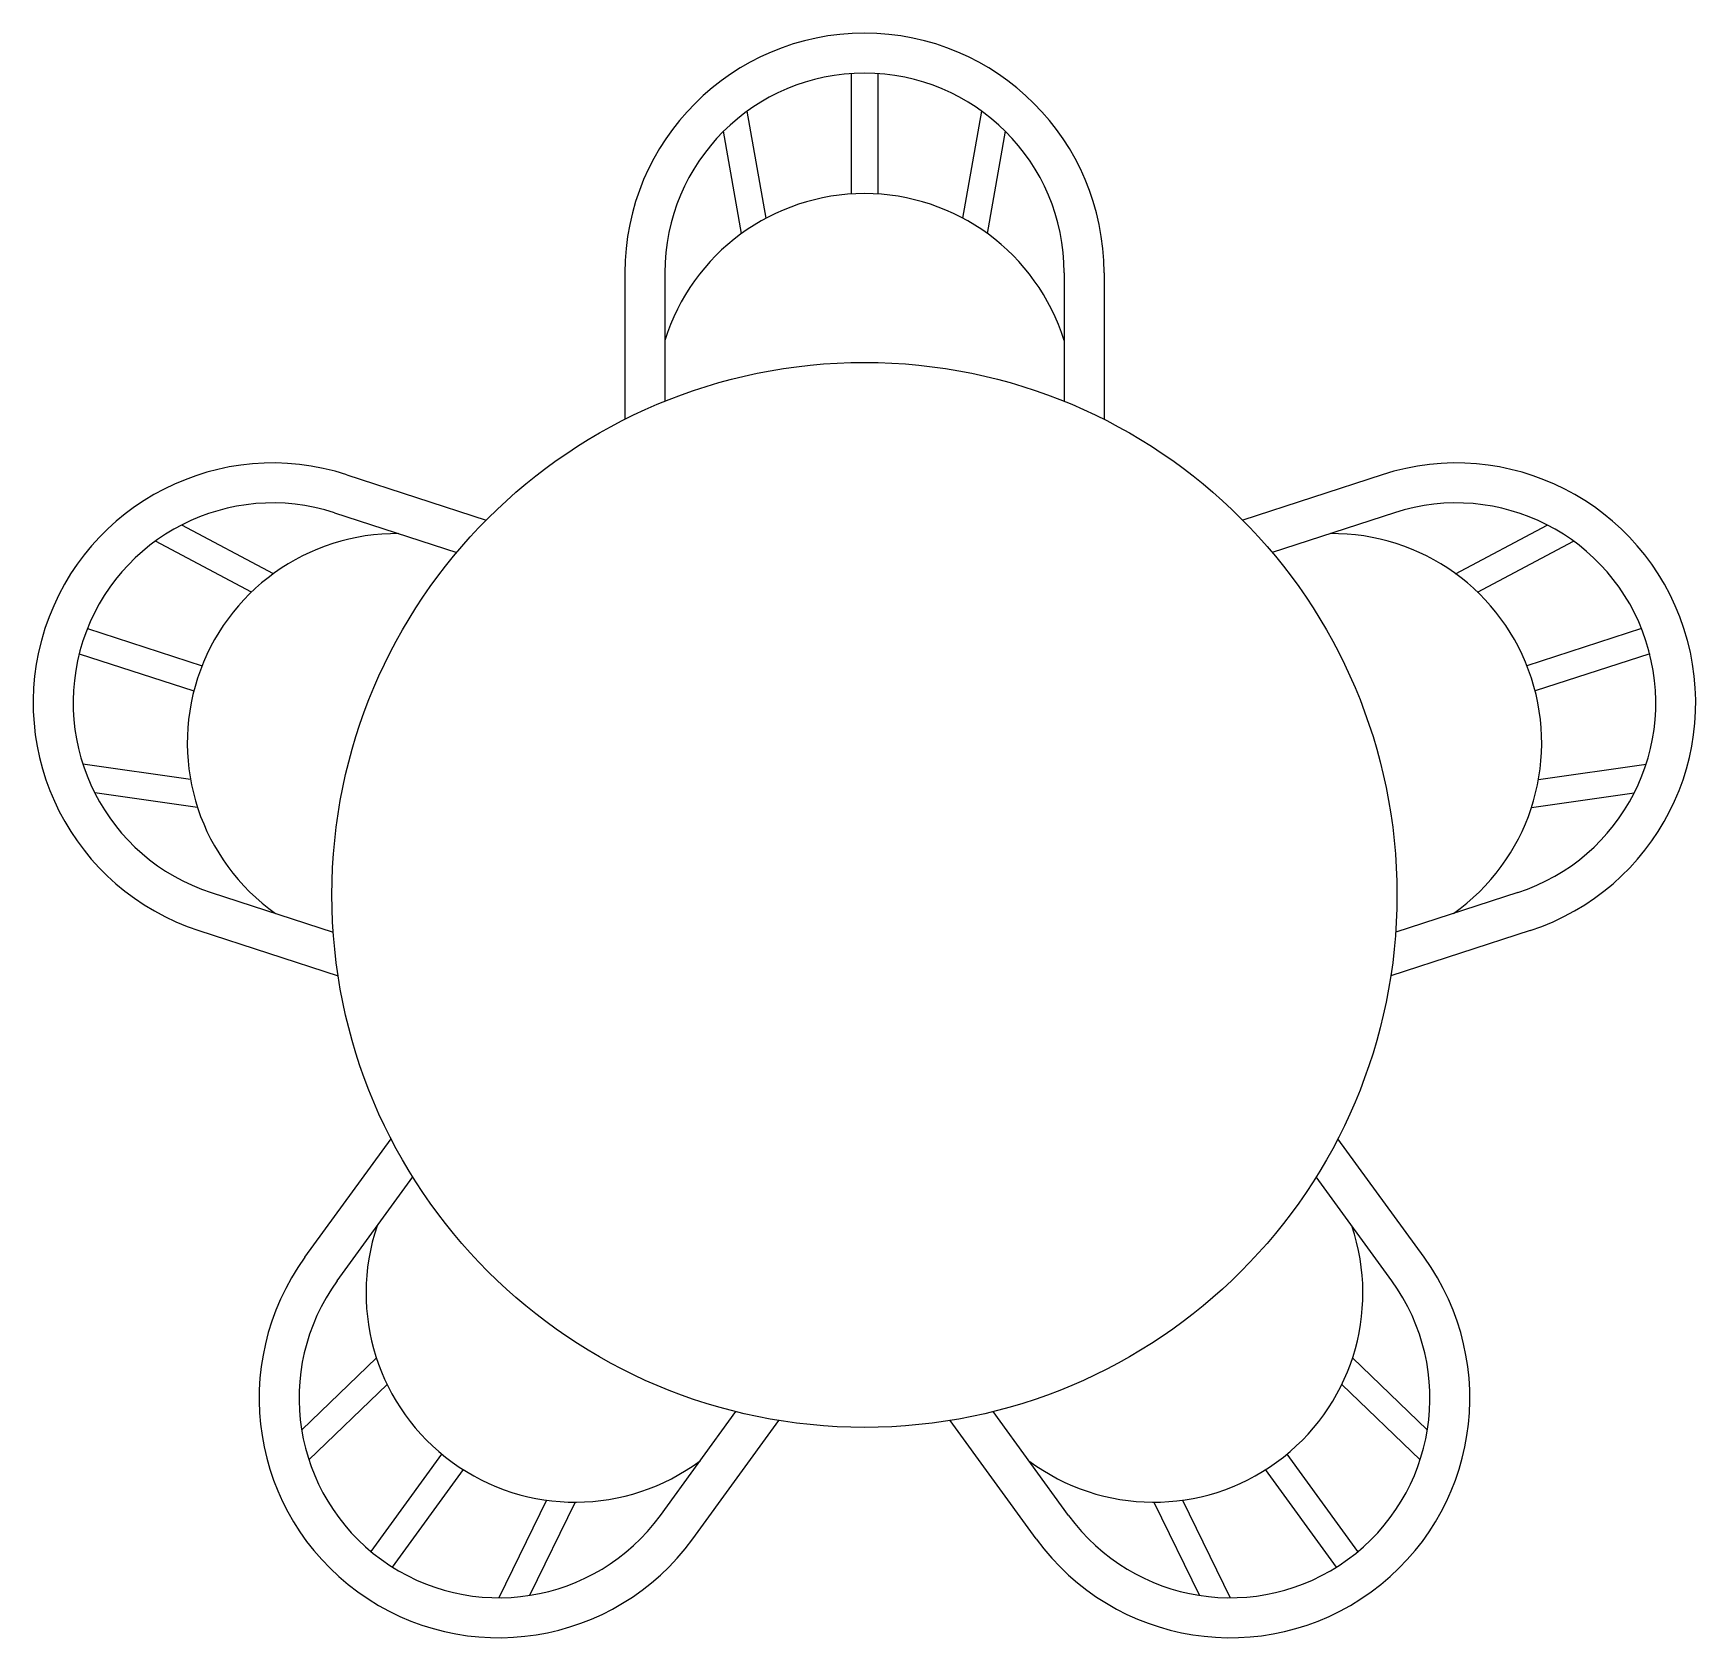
# Model space of a CAD drawing. Header units: millimetres. Extents: x -909.51 to -907.95, y 2591.45 to 2592.95.
import ezdxf

# ---------------------------------------------------------------- set-up
doc = ezdxf.new("R2010")
doc.units = ezdxf.units.MM
doc.header["$LTSCALE"] = 10
doc.layers.add('Móveis_mesas', color=2, linetype='Continuous')

msp = doc.modelspace()

# ---------------------------------------------------------------- linework, layer by layer
at = {"layer": 'Móveis_mesas', "color": 1}
for p, q in [((-908.7417, 2592.9163), (-908.7417, 2592.8032)), ((-908.7417, 2592.9163), (-908.7417, 2592.8032)), ((-908.7167, 2592.9163), (-908.7167, 2592.8032)), ((-908.7167, 2592.9163), (-908.7167, 2592.8032)), ((-908.8216, 2592.7804), (-908.8393, 2592.8809)), ((-908.8216, 2592.7804), (-908.8393, 2592.8809)), ((-908.6367, 2592.7804), (-908.619, 2592.8809)), ((-908.6367, 2592.7804), (-908.619, 2592.8809)), ((-908.8445, 2592.7661), (-908.8614, 2592.8621)), ((-908.8445, 2592.7661), (-908.8614, 2592.8621)), ((-908.6138, 2592.7661), (-908.5969, 2592.8621)), ((-908.6138, 2592.7661), (-908.5969, 2592.8621)), ((-908.9167, 2592.7292), (-908.9167, 2592.6086)), ((-908.9167, 2592.7292), (-908.9167, 2592.6086)), ((-908.5417, 2592.7292), (-908.5417, 2592.6086)), ((-909.2267, 2592.5039), (-909.112, 2592.4666)), ((-908.2316, 2592.5039), (-908.3463, 2592.4666)), ((-908.2316, 2592.5039), (-908.3463, 2592.4666)), ((-909.2842, 2592.4467), (-909.3702, 2592.4924)), ((-909.2842, 2592.4467), (-909.3702, 2592.4924)), ((-908.1741, 2592.4467), (-908.0881, 2592.4924)), ((-908.1741, 2592.4467), (-908.0881, 2592.4924)), ((-909.3048, 2592.4293), (-909.3949, 2592.4772)), ((-909.3048, 2592.4293), (-909.3949, 2592.4772)), ((-908.1535, 2592.4293), (-908.0634, 2592.4772)), ((-908.1535, 2592.4293), (-908.0634, 2592.4772)), ((-909.4587, 2592.3953), (-909.3512, 2592.3603)), ((-909.4587, 2592.3953), (-909.3512, 2592.3603)), ((-907.9996, 2592.3953), (-908.1072, 2592.3603)), ((-907.9996, 2592.3953), (-908.1072, 2592.3603)), ((-909.4664, 2592.3715), (-909.3589, 2592.3366)), ((-909.4664, 2592.3715), (-909.3589, 2592.3366)), ((-907.9919, 2592.3715), (-908.0994, 2592.3366)), ((-907.9919, 2592.3715), (-908.0994, 2592.3366)), ((-909.362, 2592.2535), (-909.463, 2592.2677)), ((-909.362, 2592.2535), (-909.463, 2592.2677)), ((-908.0963, 2592.2535), (-907.9953, 2592.2677)), ((-908.0963, 2592.2535), (-907.9953, 2592.2677)), ((-909.3555, 2592.2273), (-909.4519, 2592.2409)), ((-909.3555, 2592.2273), (-909.4519, 2592.2409)), ((-908.1029, 2592.2273), (-908.0064, 2592.2409)), ((-908.1029, 2592.2273), (-908.0064, 2592.2409)), ((-909.3426, 2592.1473), (-909.2279, 2592.11)), ((-909.3426, 2592.1473), (-909.2279, 2592.11)), ((-908.1157, 2592.1473), (-908.2304, 2592.11)), ((-909.2242, 2591.7828), (-909.1533, 2591.8803)), ((-908.2341, 2591.7828), (-908.305, 2591.8803)), ((-908.2341, 2591.7828), (-908.305, 2591.8803)), ((-909.1875, 2591.7104), (-909.2576, 2591.6427)), ((-909.1875, 2591.7104), (-909.2576, 2591.6427)), ((-908.2708, 2591.7104), (-908.2007, 2591.6427)), ((-908.2708, 2591.7104), (-908.2007, 2591.6427)), ((-909.1774, 2591.6854), (-909.2508, 2591.6146)), ((-909.1774, 2591.6854), (-909.2508, 2591.6146)), ((-908.2809, 2591.6854), (-908.2075, 2591.6146)), ((-908.2809, 2591.6854), (-908.2075, 2591.6146)), ((-908.9208, 2591.5623), (-908.8499, 2591.6599)), ((-908.9208, 2591.5623), (-908.8499, 2591.6599)), ((-908.5375, 2591.5623), (-908.6084, 2591.6599)), ((-909.1925, 2591.5286), (-909.1261, 2591.62)), ((-909.1925, 2591.5286), (-909.1261, 2591.62)), ((-908.2658, 2591.5286), (-908.3322, 2591.62)), ((-908.2658, 2591.5286), (-908.3322, 2591.62)), ((-909.1723, 2591.5139), (-909.1058, 2591.6054)), ((-909.1723, 2591.5139), (-909.1058, 2591.6054)), ((-908.286, 2591.5139), (-908.3525, 2591.6054)), ((-908.286, 2591.5139), (-908.3525, 2591.6054)), ((-909.0278, 2591.5767), (-909.0725, 2591.4851)), ((-909.0278, 2591.5767), (-909.0725, 2591.4851)), ((-909.0009, 2591.5749), (-909.0436, 2591.4873)), ((-909.0009, 2591.5749), (-909.0436, 2591.4873)), ((-908.4574, 2591.5749), (-908.4147, 2591.4873)), ((-908.4574, 2591.5749), (-908.4147, 2591.4873)), ((-908.4305, 2591.5767), (-908.3858, 2591.4851)), ((-908.4305, 2591.5767), (-908.3858, 2591.4851))]:
    msp.add_line(p, q, dxfattribs=at)
at = {"layer": 'Móveis_mesas'}
for p, q in [((-908.9542, 2592.7292), (-908.9542, 2592.5916)), ((-908.5042, 2592.7292), (-908.5042, 2592.5916)), ((-909.2151, 2592.5396), (-909.0843, 2592.4971)), ((-908.2432, 2592.5396), (-908.374, 2592.4971)), ((-909.3542, 2592.1116), (-909.2233, 2592.0691)), ((-908.1041, 2592.1116), (-908.235, 2592.0691)), ((-909.2545, 2591.8048), (-909.1736, 2591.9161)), ((-908.2038, 2591.8048), (-908.2847, 2591.9161)), ((-908.8904, 2591.5403), (-908.8096, 2591.6516)), ((-908.5679, 2591.5403), (-908.6487, 2591.6516))]:
    msp.add_line(p, q, dxfattribs=at)
msp.add_circle((-908.7292, 2592.1451), 0.5, dxfattribs=at)
for centre, start, end in [((-908.7292, 2592.7292), 0, 180), ((-908.7292, 2592.7292), 0, 180), ((-909.2847, 2592.3256), 72, 252), ((-909.2847, 2592.3256), 72, 252), ((-908.1737, 2592.3256), 288, 108), ((-908.1737, 2592.3256), 288, 108), ((-909.0725, 2591.6726), 144, 324), ((-909.0725, 2591.6726), 144, 324), ((-908.3858, 2591.6726), 216, 36), ((-908.3858, 2591.6726), 216, 36)]:
    msp.add_arc(centre, 0.225, start, end, dxfattribs=at)
at = {"layer": 'Móveis_mesas', "color": 1}
for centre, radius, start, end in [((-908.7292, 2592.7292), 0.1875, 0, 180), ((-908.7292, 2592.7292), 0.1875, 0, 180), ((-908.7292, 2592.6072), 0.1964, 17.3128, 162.6872), ((-908.7292, 2592.6072), 0.1964, 17.3128, 162.6872), ((-909.2847, 2592.3256), 0.1875, 72, 252), ((-909.2847, 2592.3256), 0.1875, 72, 252), ((-908.1737, 2592.3256), 0.1875, 288, 108), ((-908.1737, 2592.3256), 0.1875, 288, 108), ((-909.1686, 2592.2879), 0.1964, 89.3128, 234.6872), ((-909.1686, 2592.2879), 0.1964, 89.3128, 234.6872), ((-908.2897, 2592.2879), 0.1964, 305.3128, 90.6872), ((-908.2897, 2592.2879), 0.1964, 305.3128, 90.6872), ((-909.0008, 2591.7713), 0.1964, 161.3128, 306.6872), ((-909.0008, 2591.7713), 0.1964, 161.3128, 306.6872), ((-908.4576, 2591.7713), 0.1964, 233.3128, 18.6872), ((-908.4576, 2591.7713), 0.1964, 233.3128, 18.6872), ((-909.0725, 2591.6726), 0.1875, 144, 324), ((-909.0725, 2591.6726), 0.1875, 144, 324), ((-908.3858, 2591.6726), 0.1875, 216, 36), ((-908.3858, 2591.6726), 0.1875, 216, 36)]:
    msp.add_arc(centre, radius, start, end, dxfattribs=at)

doc.saveas('drawing.dxf')
